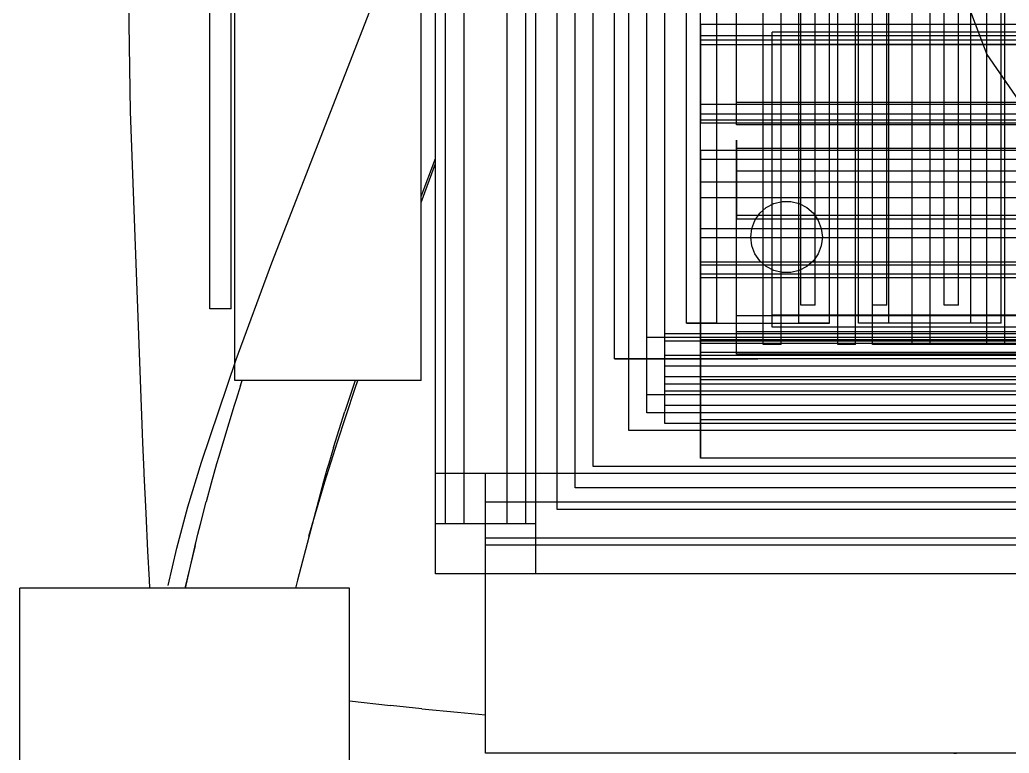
# Model space of a CAD drawing. Header units: millimetres. Extents: x -808 to -5, y -418 to 283.
# Drawn here: x -752.32 to -737.13, y 27.58 to 38.84 of the extents above; entities that cross this region are included whole.
import ezdxf

# ---------------------------------------------------------------- set-up
doc = ezdxf.new("R2010")
doc.units = ezdxf.units.MM
doc.layers.add('HIDDEN', color=8, linetype='Continuous')
doc.layers.add('VISIBLE', color=7, linetype='Continuous')

msp = doc.modelspace()

# ---------------------------------------------------------------- linework, layer by layer
at = {"layer": 'HIDDEN'}
for points in [[(-744.066, 31.32), (-744.066, 56.84)], [(-744.066, 31.32), (-744.066, 56.84)], [(-744.066, 31.32), (-744.066, 56.84)], [(-743.791, 31.65), (-743.791, 56.51)], [(-743.791, 31.65), (-743.791, 56.51)], [(-743.791, 31.65), (-743.791, 56.51)], [(-743.791, 31.65), (-743.791, 56.51)], [(-745.936, 31.1), (-745.936, 56.4)], [(-745.936, 31.1), (-745.936, 56.4)], [(-745.936, 31.1), (-745.936, 56.4)], [(-745.782, 31.1), (-745.782, 56.4)], [(-745.782, 31.1), (-745.782, 56.4)], [(-745.782, 31.1), (-745.782, 56.4)], [(-745.782, 31.1), (-745.782, 56.4)], [(-745.782, 31.1), (-745.782, 56.4)], [(-745.782, 31.1), (-745.782, 56.4)], [(-745.782, 31.1), (-745.782, 56.4)], [(-745.782, 31.1), (-745.782, 56.4)], [(-745.782, 31.1), (-745.782, 56.4)], [(-745.782, 31.1), (-745.782, 56.4)], [(-745.782, 31.1), (-745.782, 56.4)], [(-745.782, 31.1), (-745.782, 56.4)], [(-745.782, 31.1), (-745.782, 56.4)], [(-745.782, 31.1), (-745.782, 56.4)], [(-745.782, 31.1), (-745.782, 56.4)], [(-745.782, 31.1), (-745.782, 56.4)], [(-745.782, 31.1), (-745.782, 56.4)], [(-745.782, 31.1), (-745.782, 56.4)], [(-745.782, 31.1), (-745.782, 56.4)], [(-745.782, 31.1), (-745.782, 56.4)], [(-745.496, 31.1), (-745.496, 56.4)], [(-745.496, 31.1), (-745.496, 56.4)], [(-744.836, 31.1), (-744.836, 56.4)], [(-744.836, 31.1), (-744.836, 56.4)], [(-744.55, 31.1), (-744.55, 56.4)], [(-744.55, 31.1), (-744.55, 56.4)], [(-744.55, 31.1), (-744.55, 56.4)], [(-744.55, 31.1), (-744.55, 56.4)], [(-744.55, 31.1), (-744.55, 56.4)], [(-744.55, 31.1), (-744.55, 56.4)], [(-744.55, 31.1), (-744.55, 56.4)], [(-744.55, 31.1), (-744.55, 56.4)], [(-744.55, 31.1), (-744.55, 56.4)], [(-744.55, 31.1), (-744.55, 56.4)], [(-744.55, 31.1), (-744.55, 56.4)], [(-744.55, 31.1), (-744.55, 56.4)], [(-744.55, 31.1), (-744.55, 56.4)], [(-744.55, 31.1), (-744.55, 56.4)], [(-744.55, 31.1), (-744.55, 56.4)], [(-744.55, 31.1), (-744.55, 56.4)], [(-744.55, 31.1), (-744.55, 56.4)], [(-744.55, 31.1), (-744.55, 56.4)], [(-744.55, 31.1), (-744.55, 56.4)], [(-744.55, 31.1), (-744.55, 56.4)], [(-744.396, 31.1), (-744.396, 56.4)], [(-744.396, 31.1), (-744.396, 56.4)], [(-744.396, 31.1), (-744.396, 56.4)], [(-743.516, 31.98), (-743.516, 56.18)], [(-743.516, 31.98), (-743.516, 56.18)], [(-743.516, 31.98), (-743.516, 56.18)], [(-743.516, 31.98), (-743.516, 56.18)], [(-742.966, 32.53), (-742.966, 55.63)], [(-742.966, 32.53), (-742.966, 55.63)], [(-742.966, 32.53), (-742.966, 55.63)], [(-742.966, 32.53), (-742.966, 55.63)], [(-742.966, 32.53), (-742.966, 55.63)], [(-742.691, 32.805), (-742.691, 55.355)], [(-742.691, 32.805), (-742.691, 55.355)], [(-742.691, 32.805), (-742.691, 55.355)], [(-742.691, 32.805), (-742.691, 55.355)], [(-742.691, 32.805), (-742.691, 55.355)], [(-742.691, 32.805), (-742.691, 55.355)], [(-742.691, 32.805), (-742.691, 55.355)], [(-742.691, 32.805), (-742.691, 55.355)], [(-742.416, 33.08), (-742.416, 55.08)], [(-742.416, 33.08), (-742.416, 55.08)], [(-742.416, 33.08), (-742.416, 55.08)], [(-742.416, 33.08), (-742.416, 55.08)], [(-742.416, 33.355), (-742.416, 54.805)], [(-742.416, 33.355), (-742.416, 54.805)], [(-742.416, 33.355), (-742.416, 54.805)], [(-742.416, 33.355), (-742.416, 54.805)], [(-742.416, 33.355), (-742.416, 54.805)], [(-742.416, 33.355), (-742.416, 54.805)], [(-743.186, 33.63), (-743.186, 54.53)], [(-743.186, 33.63), (-743.186, 54.53)], [(-743.186, 33.63), (-743.186, 54.53)], [(-740.904, 33.85), (-740.904, 54.31)], [(-740.904, 33.85), (-740.904, 54.31)], [(-740.629, 33.85), (-740.629, 54.31)], [(-740.629, 33.85), (-740.629, 54.31)], [(-739.76, 33.85), (-739.76, 54.31)], [(-739.76, 33.85), (-739.76, 54.31)], [(-739.485, 33.85), (-739.485, 54.31)], [(-739.485, 33.85), (-739.485, 54.31)], [(-739.226, 33.85), (-739.226, 54.31)], [(-739.226, 33.85), (-739.226, 54.31)], [(-738.616, 33.85), (-738.616, 54.31)], [(-738.616, 33.85), (-738.616, 54.31)], [(-738.341, 33.85), (-738.341, 54.31)], [(-738.341, 33.85), (-738.341, 54.31)], [(-737.472, 33.85), (-737.472, 54.31)], [(-737.472, 33.85), (-737.472, 54.31)], [(-737.197, 33.85), (-737.197, 54.31)], [(-737.197, 33.85), (-737.197, 54.31)], [(-749.016, 33.3), (-749.016, 54.2)], [(-746.156, 33.3), (-746.156, 54.2)], [(-742.083, 34.18), (-742.083, 53.98)], [(-741.614, 34.18), (-741.614, 53.98)], [(-740.358, 34.18), (-740.358, 53.98)], [(-739.889, 34.18), (-739.889, 53.98)], [(-739.443, 34.18), (-739.443, 53.98)], [(-738.974, 34.18), (-738.974, 53.98)], [(-737.718, 34.18), (-737.718, 53.98)], [(-737.249, 34.18), (-737.249, 53.98)], [(-740.326, 34.455), (-740.326, 53.705)], [(-740.326, 34.455), (-740.326, 53.705)], [(-740.326, 34.455), (-740.326, 53.705)], [(-740.326, 34.455), (-740.326, 53.705)], [(-740.326, 34.455), (-740.326, 53.705)], [(-740.326, 34.455), (-740.326, 53.705)], [(-740.106, 34.455), (-740.106, 53.705)], [(-740.106, 34.455), (-740.106, 53.705)], [(-740.106, 34.455), (-740.106, 53.705)], [(-740.106, 34.455), (-740.106, 53.705)], [(-740.106, 34.455), (-740.106, 53.705)], [(-740.106, 34.455), (-740.106, 53.705)], [(-739.226, 34.455), (-739.226, 53.705)], [(-739.226, 34.455), (-739.226, 53.705)], [(-739.226, 34.455), (-739.226, 53.705)], [(-739.226, 34.455), (-739.226, 53.705)], [(-739.226, 34.455), (-739.226, 53.705)], [(-739.226, 34.455), (-739.226, 53.705)], [(-739.006, 34.455), (-739.006, 53.705)], [(-739.006, 34.455), (-739.006, 53.705)], [(-739.006, 34.455), (-739.006, 53.705)], [(-739.006, 34.455), (-739.006, 53.705)], [(-739.006, 34.455), (-739.006, 53.705)], [(-739.006, 34.455), (-739.006, 53.705)], [(-738.126, 34.455), (-738.126, 53.705)], [(-738.126, 34.455), (-738.126, 53.705)], [(-738.126, 34.455), (-738.126, 53.705)], [(-738.126, 34.455), (-738.126, 53.705)], [(-738.126, 34.455), (-738.126, 53.705)], [(-738.126, 34.455), (-738.126, 53.705)], [(-737.906, 34.455), (-737.906, 53.705)], [(-737.906, 34.455), (-737.906, 53.705)], [(-737.906, 34.455), (-737.906, 53.705)], [(-737.906, 34.455), (-737.906, 53.705)], [(-737.906, 34.455), (-737.906, 53.705)], [(-737.906, 34.455), (-737.906, 53.705)], [(-749.401, 34.4), (-749.401, 53.1)], [(-749.071, 34.4), (-749.071, 53.1)], [(-738.535, 41.105), (-737.472, 38.303)], [(-741.866, 38.765), (-741.866, 40.943)], [(-741.316, 37.566), (-741.316, 40.379)], [(-741.316, 37.566), (-741.316, 40.379)], [(-741.866, 38.59), (-741.866, 40.213)], [(-741.866, 38.59), (-741.866, 40.213)], [(-741.316, 37.221), (-741.316, 40.034)], [(-741.316, 37.221), (-741.316, 40.034)], [(-748.449, 35.105), (-746.644, 39.734)], [(-741.866, 37.537), (-741.866, 39.715)], [(-741.866, 37.387), (-741.866, 39.01)], [(-741.866, 37.387), (-741.866, 39.01)], [(-741.866, 38.765), (-741.866, 37.537)], [(-711.066, 38.765), (-741.866, 38.765)], [(-741.866, 37.387), (-741.866, 38.59)], [(-711.066, 38.59), (-741.866, 38.59)], [(-741.866, 37.387), (-741.866, 38.59)], [(-711.066, 38.59), (-741.866, 38.59)], [(-740.766, 38.456), (-740.766, 38.644)], [(-712.166, 38.644), (-740.766, 38.644)], [(-740.766, 34.304), (-740.766, 38.644)], [(-740.766, 38.456), (-740.766, 38.644)], [(-712.166, 38.644), (-740.766, 38.644)], [(-740.766, 34.304), (-740.766, 38.644)], [(-741.866, 37.295), (-741.866, 38.523)], [(-711.066, 38.523), (-741.866, 38.523)], [(-741.866, 36.345), (-741.866, 38.523)], [(-741.866, 38.453), (-741.866, 37.25)], [(-711.066, 38.453), (-741.866, 38.453)], [(-741.866, 36.83), (-741.866, 38.453)], [(-741.866, 38.453), (-741.866, 37.25)], [(-711.066, 38.453), (-741.866, 38.453)], [(-741.866, 36.83), (-741.866, 38.453)], [(-712.166, 38.456), (-740.766, 38.456)], [(-740.766, 34.116), (-740.766, 38.456)], [(-712.166, 38.456), (-740.766, 38.456)], [(-740.766, 34.116), (-740.766, 38.456)], [(-737.472, 38.303), (-735.77, 35.837)], [(-711.066, 37.537), (-741.866, 37.537)], [(-741.316, 37.221), (-741.316, 37.566)], [(-711.616, 37.566), (-741.316, 37.566)], [(-741.316, 37.221), (-741.316, 37.566)], [(-711.616, 37.566), (-741.316, 37.566)], [(-711.066, 37.387), (-741.866, 37.387)], [(-711.066, 37.387), (-741.866, 37.387)], [(-711.066, 37.295), (-741.866, 37.295)], [(-741.866, 35.117), (-741.866, 37.295)], [(-711.066, 37.25), (-741.866, 37.25)], [(-741.866, 35.627), (-741.866, 37.25)], [(-711.066, 37.25), (-741.866, 37.25)], [(-741.866, 35.627), (-741.866, 37.25)], [(-711.616, 37.221), (-741.316, 37.221)], [(-711.616, 37.221), (-741.316, 37.221)], [(-741.316, 36.985), (-741.316, 36.967)], [(-741.316, 36.967), (-741.316, 36.985)], [(-741.316, 36.985), (-741.316, 36.967)], [(-741.316, 36.967), (-741.316, 36.985)], [(-741.316, 36.985), (-741.316, 36.967)], [(-741.316, 36.967), (-741.316, 36.985)], [(-741.316, 36.985), (-741.316, 36.967)], [(-741.316, 36.967), (-741.316, 36.985)], [(-741.316, 36.985), (-741.316, 36.967)], [(-741.316, 36.967), (-741.316, 36.985)], [(-741.316, 36.985), (-741.316, 36.967)], [(-741.316, 36.967), (-741.316, 36.985)], [(-741.316, 36.985), (-741.316, 36.967)], [(-741.316, 36.967), (-741.316, 36.985)], [(-741.316, 36.985), (-741.316, 36.967)], [(-741.316, 36.967), (-741.316, 36.985)], [(-741.316, 36.985), (-741.316, 36.967)], [(-741.316, 36.967), (-741.316, 36.985)], [(-741.316, 36.967), (-741.316, 36.916)], [(-741.316, 36.916), (-741.316, 36.967)], [(-741.316, 36.967), (-741.316, 36.916)], [(-741.316, 36.916), (-741.316, 36.967)], [(-741.316, 36.967), (-741.316, 36.916)], [(-741.316, 36.916), (-741.316, 36.967)], [(-741.316, 36.967), (-741.316, 36.916)], [(-741.316, 36.916), (-741.316, 36.967)], [(-741.316, 36.967), (-741.316, 36.916)], [(-741.316, 36.916), (-741.316, 36.967)], [(-741.316, 36.967), (-741.316, 36.916)], [(-741.316, 36.916), (-741.316, 36.967)], [(-741.316, 36.967), (-741.316, 36.916)], [(-741.316, 36.916), (-741.316, 36.967)], [(-741.316, 36.967), (-741.316, 36.916)], [(-741.316, 36.916), (-741.316, 36.967)], [(-741.316, 36.967), (-741.316, 36.916)], [(-741.316, 36.916), (-741.316, 36.967)], [(-741.316, 36.916), (-741.316, 36.833)], [(-741.316, 36.833), (-741.316, 36.916)], [(-741.316, 36.916), (-741.316, 36.833)], [(-741.316, 36.833), (-741.316, 36.916)], [(-741.316, 36.916), (-741.316, 36.833)], [(-741.316, 36.833), (-741.316, 36.916)], [(-741.316, 36.916), (-741.316, 36.833)], [(-741.316, 36.833), (-741.316, 36.916)], [(-741.316, 36.916), (-741.316, 36.833)], [(-741.316, 36.833), (-741.316, 36.916)], [(-741.316, 36.916), (-741.316, 36.833)], [(-741.316, 36.833), (-741.316, 36.916)], [(-741.316, 36.916), (-741.316, 36.833)], [(-741.316, 36.833), (-741.316, 36.916)], [(-741.316, 36.916), (-741.316, 36.833)], [(-741.316, 36.833), (-741.316, 36.916)], [(-741.316, 36.916), (-741.316, 36.833)], [(-741.316, 36.833), (-741.316, 36.916)], [(-741.866, 36.83), (-741.866, 35.627)], [(-711.066, 36.83), (-741.866, 36.83)], [(-741.866, 36.83), (-741.866, 35.627)], [(-711.066, 36.83), (-741.866, 36.83)], [(-741.316, 36.514), (-741.316, 36.859)], [(-711.616, 36.859), (-741.316, 36.859)], [(-741.316, 34.046), (-741.316, 36.859)], [(-741.316, 36.514), (-741.316, 36.859)], [(-711.616, 36.859), (-741.316, 36.859)], [(-741.316, 34.046), (-741.316, 36.859)], [(-741.316, 36.833), (-741.316, 36.724)], [(-741.316, 36.724), (-741.316, 36.833)], [(-741.316, 36.833), (-741.316, 36.724)], [(-741.316, 36.724), (-741.316, 36.833)], [(-741.316, 36.833), (-741.316, 36.724)], [(-741.316, 36.724), (-741.316, 36.833)], [(-741.316, 36.833), (-741.316, 36.724)], [(-741.316, 36.724), (-741.316, 36.833)], [(-741.316, 36.833), (-741.316, 36.724)], [(-741.316, 36.724), (-741.316, 36.833)], [(-741.316, 36.833), (-741.316, 36.724)], [(-741.316, 36.724), (-741.316, 36.833)], [(-741.316, 36.833), (-741.316, 36.724)], [(-741.316, 36.724), (-741.316, 36.833)], [(-741.316, 36.833), (-741.316, 36.724)], [(-741.316, 36.724), (-741.316, 36.833)], [(-741.316, 36.833), (-741.316, 36.724)], [(-741.316, 36.724), (-741.316, 36.833)], [(-741.866, 35.49), (-741.866, 36.693)], [(-711.066, 36.693), (-741.866, 36.693)], [(-741.866, 35.07), (-741.866, 36.693)], [(-741.866, 35.49), (-741.866, 36.693)], [(-711.066, 36.693), (-741.866, 36.693)], [(-741.866, 35.07), (-741.866, 36.693)], [(-741.316, 36.724), (-741.316, 36.595)], [(-741.316, 36.595), (-741.316, 36.724)], [(-741.316, 36.724), (-741.316, 36.595)], [(-741.316, 36.595), (-741.316, 36.724)], [(-741.316, 36.724), (-741.316, 36.595)], [(-741.316, 36.595), (-741.316, 36.724)], [(-741.316, 36.724), (-741.316, 36.595)], [(-741.316, 36.595), (-741.316, 36.724)], [(-741.316, 36.724), (-741.316, 36.595)], [(-741.316, 36.595), (-741.316, 36.724)], [(-741.316, 36.724), (-741.316, 36.595)], [(-741.316, 36.595), (-741.316, 36.724)], [(-741.316, 36.724), (-741.316, 36.595)], [(-741.316, 36.595), (-741.316, 36.724)], [(-741.316, 36.724), (-741.316, 36.595)], [(-741.316, 36.595), (-741.316, 36.724)], [(-741.316, 36.724), (-741.316, 36.595)], [(-741.316, 36.595), (-741.316, 36.724)], [(-741.316, 36.595), (-741.316, 36.453)], [(-741.316, 36.453), (-741.316, 36.595)], [(-741.316, 36.595), (-741.316, 36.453)], [(-741.316, 36.453), (-741.316, 36.595)], [(-741.316, 36.595), (-741.316, 36.453)], [(-741.316, 36.453), (-741.316, 36.595)], [(-741.316, 36.595), (-741.316, 36.453)], [(-741.316, 36.453), (-741.316, 36.595)], [(-741.316, 36.595), (-741.316, 36.453)], [(-741.316, 36.453), (-741.316, 36.595)], [(-741.316, 36.595), (-741.316, 36.453)], [(-741.316, 36.453), (-741.316, 36.595)], [(-741.316, 36.595), (-741.316, 36.453)], [(-741.316, 36.453), (-741.316, 36.595)], [(-741.316, 36.595), (-741.316, 36.453)], [(-741.316, 36.453), (-741.316, 36.595)], [(-741.316, 36.595), (-741.316, 36.453)], [(-741.316, 36.453), (-741.316, 36.595)], [(-711.616, 36.514), (-741.316, 36.514)], [(-741.316, 33.701), (-741.316, 36.514)], [(-711.616, 36.514), (-741.316, 36.514)], [(-741.316, 33.701), (-741.316, 36.514)], [(-741.316, 36.453), (-741.316, 36.307)], [(-741.316, 36.307), (-741.316, 36.453)], [(-741.316, 36.453), (-741.316, 36.307)], [(-741.316, 36.307), (-741.316, 36.453)], [(-741.316, 36.453), (-741.316, 36.307)], [(-741.316, 36.307), (-741.316, 36.453)], [(-741.316, 36.453), (-741.316, 36.307)], [(-741.316, 36.307), (-741.316, 36.453)], [(-741.316, 36.453), (-741.316, 36.307)], [(-741.316, 36.307), (-741.316, 36.453)], [(-741.316, 36.453), (-741.316, 36.307)], [(-741.316, 36.307), (-741.316, 36.453)], [(-741.316, 36.453), (-741.316, 36.307)], [(-741.316, 36.307), (-741.316, 36.453)], [(-741.316, 36.453), (-741.316, 36.307)], [(-741.316, 36.307), (-741.316, 36.453)], [(-741.316, 36.453), (-741.316, 36.307)], [(-741.316, 36.307), (-741.316, 36.453)], [(-741.866, 35.117), (-741.866, 36.345)], [(-711.066, 36.345), (-741.866, 36.345)], [(-741.316, 36.307), (-741.316, 36.165)], [(-741.316, 36.165), (-741.316, 36.307)], [(-741.316, 36.307), (-741.316, 36.165)], [(-741.316, 36.165), (-741.316, 36.307)], [(-741.316, 36.307), (-741.316, 36.165)], [(-741.316, 36.165), (-741.316, 36.307)], [(-741.316, 36.307), (-741.316, 36.165)], [(-741.316, 36.165), (-741.316, 36.307)], [(-741.316, 36.307), (-741.316, 36.165)], [(-741.316, 36.165), (-741.316, 36.307)], [(-741.316, 36.307), (-741.316, 36.165)], [(-741.316, 36.165), (-741.316, 36.307)], [(-741.316, 36.307), (-741.316, 36.165)], [(-741.316, 36.165), (-741.316, 36.307)], [(-741.316, 36.307), (-741.316, 36.165)], [(-741.316, 36.165), (-741.316, 36.307)], [(-741.316, 36.307), (-741.316, 36.165)], [(-741.316, 36.165), (-741.316, 36.307)], [(-741.316, 36.165), (-741.316, 36.036)], [(-741.316, 36.036), (-741.316, 36.165)], [(-741.316, 36.165), (-741.316, 36.036)], [(-741.316, 36.036), (-741.316, 36.165)], [(-741.316, 36.165), (-741.316, 36.036)], [(-741.316, 36.036), (-741.316, 36.165)], [(-741.316, 36.165), (-741.316, 36.036)], [(-741.316, 36.036), (-741.316, 36.165)], [(-741.316, 36.165), (-741.316, 36.036)], [(-741.316, 36.036), (-741.316, 36.165)], [(-741.316, 36.165), (-741.316, 36.036)], [(-741.316, 36.036), (-741.316, 36.165)], [(-741.316, 36.165), (-741.316, 36.036)], [(-741.316, 36.036), (-741.316, 36.165)], [(-741.316, 36.165), (-741.316, 36.036)], [(-741.316, 36.036), (-741.316, 36.165)], [(-741.316, 36.165), (-741.316, 36.036)], [(-741.316, 36.036), (-741.316, 36.165)], [(-741.866, 36.103), (-741.866, 34.875)], [(-711.066, 36.103), (-741.866, 36.103)], [(-741.866, 33.925), (-741.866, 36.103)], [(-741.316, 36.036), (-741.316, 35.927)], [(-741.316, 35.927), (-741.316, 36.036)], [(-741.316, 36.036), (-741.316, 35.927)], [(-741.316, 35.927), (-741.316, 36.036)], [(-741.316, 36.036), (-741.316, 35.927)], [(-741.316, 35.927), (-741.316, 36.036)], [(-741.316, 36.036), (-741.316, 35.927)], [(-741.316, 35.927), (-741.316, 36.036)], [(-741.316, 36.036), (-741.316, 35.927)], [(-741.316, 35.927), (-741.316, 36.036)], [(-741.316, 36.036), (-741.316, 35.927)], [(-741.316, 35.927), (-741.316, 36.036)], [(-741.316, 36.036), (-741.316, 35.927)], [(-741.316, 35.927), (-741.316, 36.036)], [(-741.316, 36.036), (-741.316, 35.927)], [(-741.316, 35.927), (-741.316, 36.036)], [(-741.316, 36.036), (-741.316, 35.927)], [(-741.316, 35.927), (-741.316, 36.036)], [(-740.859, 35.953), (-740.741, 36.014)], [(-740.859, 35.953), (-740.741, 36.014)], [(-740.741, 36.014), (-740.612, 36.046)], [(-740.741, 36.014), (-740.612, 36.046)], [(-740.612, 36.046), (-740.48, 36.046)], [(-740.612, 36.046), (-740.48, 36.046)], [(-740.48, 36.046), (-740.351, 36.014)], [(-740.48, 36.046), (-740.351, 36.014)], [(-740.351, 36.014), (-740.234, 35.953)], [(-740.351, 36.014), (-740.234, 35.953)], [(-741.316, 35.927), (-741.316, 35.844)], [(-741.316, 35.844), (-741.316, 35.927)], [(-741.316, 35.927), (-741.316, 35.844)], [(-741.316, 35.844), (-741.316, 35.927)], [(-741.316, 35.927), (-741.316, 35.844)], [(-741.316, 35.844), (-741.316, 35.927)], [(-741.316, 35.927), (-741.316, 35.844)], [(-741.316, 35.844), (-741.316, 35.927)], [(-741.316, 35.927), (-741.316, 35.844)], [(-741.316, 35.844), (-741.316, 35.927)], [(-741.316, 35.927), (-741.316, 35.844)], [(-741.316, 35.844), (-741.316, 35.927)], [(-741.316, 35.927), (-741.316, 35.844)], [(-741.316, 35.844), (-741.316, 35.927)], [(-741.316, 35.927), (-741.316, 35.844)], [(-741.316, 35.844), (-741.316, 35.927)], [(-741.316, 35.927), (-741.316, 35.844)], [(-741.316, 35.844), (-741.316, 35.927)], [(-741.316, 35.844), (-741.316, 35.793)], [(-741.316, 35.793), (-741.316, 35.844)], [(-741.316, 35.844), (-741.316, 35.793)], [(-741.316, 35.793), (-741.316, 35.844)], [(-741.316, 35.844), (-741.316, 35.793)], [(-741.316, 35.793), (-741.316, 35.844)], [(-741.316, 35.844), (-741.316, 35.793)], [(-741.316, 35.793), (-741.316, 35.844)], [(-741.316, 35.844), (-741.316, 35.793)], [(-741.316, 35.793), (-741.316, 35.844)], [(-741.316, 35.844), (-741.316, 35.793)], [(-741.316, 35.793), (-741.316, 35.844)], [(-741.316, 35.844), (-741.316, 35.793)], [(-741.316, 35.793), (-741.316, 35.844)], [(-741.316, 35.844), (-741.316, 35.793)], [(-741.316, 35.793), (-741.316, 35.844)], [(-741.316, 35.844), (-741.316, 35.793)], [(-741.316, 35.793), (-741.316, 35.844)], [(-741.033, 35.756), (-740.958, 35.865)], [(-741.033, 35.756), (-740.958, 35.865)], [(-740.958, 35.865), (-740.859, 35.953)], [(-740.958, 35.865), (-740.859, 35.953)], [(-740.234, 35.953), (-740.134, 35.865)], [(-740.234, 35.953), (-740.134, 35.865)], [(-740.134, 35.865), (-740.059, 35.756)], [(-740.134, 35.865), (-740.059, 35.756)], [(-711.616, 35.83), (-741.316, 35.83)], [(-741.316, 34.29), (-741.316, 35.83)], [(-711.616, 35.83), (-741.316, 35.83)], [(-741.316, 34.29), (-741.316, 35.83)], [(-741.316, 35.793), (-741.316, 35.775)], [(-741.316, 35.775), (-741.316, 35.793)], [(-741.316, 35.793), (-741.316, 35.775)], [(-741.316, 35.775), (-741.316, 35.793)], [(-741.316, 35.793), (-741.316, 35.775)], [(-741.316, 35.775), (-741.316, 35.793)], [(-741.316, 35.793), (-741.316, 35.775)], [(-741.316, 35.775), (-741.316, 35.793)], [(-741.316, 35.793), (-741.316, 35.775)], [(-741.316, 35.775), (-741.316, 35.793)], [(-741.316, 35.793), (-741.316, 35.775)], [(-741.316, 35.775), (-741.316, 35.793)], [(-741.316, 35.793), (-741.316, 35.775)], [(-741.316, 35.775), (-741.316, 35.793)], [(-741.316, 35.793), (-741.316, 35.775)], [(-741.316, 35.775), (-741.316, 35.793)], [(-741.316, 35.793), (-741.316, 35.775)], [(-741.316, 35.775), (-741.316, 35.793)], [(-711.616, 35.775), (-741.316, 35.775)], [(-711.616, 35.775), (-741.316, 35.775)], [(-711.616, 35.775), (-741.316, 35.775)], [(-711.616, 35.775), (-741.316, 35.775)], [(-711.616, 35.775), (-741.316, 35.775)], [(-711.616, 35.775), (-741.316, 35.775)], [(-711.616, 35.775), (-741.316, 35.775)], [(-711.616, 35.775), (-741.316, 35.775)], [(-711.616, 35.775), (-741.316, 35.775)], [(-741.08, 35.632), (-741.033, 35.756)], [(-741.08, 35.632), (-741.033, 35.756)], [(-740.059, 35.756), (-740.012, 35.632)], [(-740.059, 35.756), (-740.012, 35.632)], [(-711.066, 35.627), (-741.866, 35.627)], [(-711.066, 35.627), (-741.866, 35.627)], [(-741.096, 35.5), (-741.08, 35.632)], [(-741.096, 35.5), (-741.08, 35.632)], [(-740.012, 35.632), (-739.996, 35.5)], [(-740.012, 35.632), (-739.996, 35.5)], [(-711.066, 35.49), (-741.866, 35.49)], [(-741.866, 33.867), (-741.866, 35.49)], [(-711.066, 35.49), (-741.866, 35.49)], [(-741.866, 33.867), (-741.866, 35.49)], [(-741.08, 35.368), (-741.096, 35.5)], [(-741.08, 35.368), (-741.096, 35.5)], [(-739.996, 35.5), (-740.012, 35.368)], [(-739.996, 35.5), (-740.012, 35.368)], [(-741.033, 35.244), (-741.08, 35.368)], [(-741.033, 35.244), (-741.08, 35.368)], [(-740.958, 35.135), (-741.033, 35.244)], [(-740.958, 35.135), (-741.033, 35.244)], [(-740.059, 35.244), (-740.134, 35.135)], [(-740.059, 35.244), (-740.134, 35.135)], [(-740.012, 35.368), (-740.059, 35.244)], [(-740.012, 35.368), (-740.059, 35.244)], [(-748.993, 33.622), (-748.449, 35.105)], [(-711.066, 35.117), (-741.866, 35.117)], [(-740.859, 35.047), (-740.958, 35.135)], [(-740.859, 35.047), (-740.958, 35.135)], [(-740.134, 35.135), (-740.234, 35.047)], [(-740.134, 35.135), (-740.234, 35.047)], [(-741.866, 33.867), (-741.866, 35.07)], [(-711.066, 35.07), (-741.866, 35.07)], [(-741.866, 33.867), (-741.866, 35.07)], [(-711.066, 35.07), (-741.866, 35.07)], [(-740.741, 34.986), (-740.859, 35.047)], [(-740.741, 34.986), (-740.859, 35.047)], [(-740.612, 34.954), (-740.741, 34.986)], [(-740.612, 34.954), (-740.741, 34.986)], [(-740.48, 34.954), (-740.612, 34.954)], [(-740.48, 34.954), (-740.612, 34.954)], [(-740.351, 34.986), (-740.48, 34.954)], [(-740.351, 34.986), (-740.48, 34.954)], [(-740.234, 35.047), (-740.351, 34.986)], [(-740.234, 35.047), (-740.351, 34.986)], [(-741.866, 34.933), (-741.866, 33.73)], [(-711.066, 34.933), (-741.866, 34.933)], [(-741.866, 33.31), (-741.866, 34.933)], [(-741.866, 34.933), (-741.866, 33.73)], [(-711.066, 34.933), (-741.866, 34.933)], [(-741.866, 33.31), (-741.866, 34.933)], [(-711.066, 34.875), (-741.866, 34.875)], [(-741.866, 32.697), (-741.866, 34.875)], [(-749.071, 34.4), (-749.401, 34.4)], [(-740.106, 34.455), (-740.326, 34.455)], [(-740.106, 34.455), (-740.326, 34.455)], [(-740.106, 34.455), (-740.326, 34.455)], [(-740.106, 34.455), (-740.326, 34.455)], [(-740.106, 34.455), (-740.326, 34.455)], [(-740.106, 34.455), (-740.326, 34.455)], [(-739.006, 34.455), (-739.226, 34.455)], [(-739.006, 34.455), (-739.226, 34.455)], [(-739.006, 34.455), (-739.226, 34.455)], [(-739.006, 34.455), (-739.226, 34.455)], [(-739.006, 34.455), (-739.226, 34.455)], [(-739.006, 34.455), (-739.226, 34.455)], [(-737.906, 34.455), (-738.126, 34.455)], [(-737.906, 34.455), (-738.126, 34.455)], [(-737.906, 34.455), (-738.126, 34.455)], [(-737.906, 34.455), (-738.126, 34.455)], [(-737.906, 34.455), (-738.126, 34.455)], [(-737.906, 34.455), (-738.126, 34.455)], [(-742.083, 34.18), (-740.358, 34.18)], [(-741.614, 34.18), (-742.083, 34.18)], [(-741.614, 34.18), (-739.889, 34.18)], [(-711.616, 34.29), (-741.316, 34.29)], [(-711.616, 34.29), (-741.316, 34.29)], [(-740.766, 34.116), (-740.766, 34.304)], [(-712.166, 34.304), (-740.766, 34.304)], [(-740.766, 34.116), (-740.766, 34.304)], [(-712.166, 34.304), (-740.766, 34.304)], [(-739.889, 34.18), (-740.358, 34.18)], [(-737.718, 34.18), (-739.443, 34.18)], [(-738.974, 34.18), (-739.443, 34.18)], [(-737.249, 34.18), (-738.974, 34.18)], [(-737.249, 34.18), (-737.718, 34.18)], [(-741.316, 33.701), (-741.316, 34.046)], [(-711.616, 34.046), (-741.316, 34.046)], [(-741.316, 33.701), (-741.316, 34.046)], [(-711.616, 34.046), (-741.316, 34.046)], [(-712.166, 34.116), (-740.766, 34.116)], [(-712.166, 34.116), (-740.766, 34.116)], [(-710.241, 33.96), (-742.691, 33.96)], [(-742.691, 33.08), (-742.691, 33.96)], [(-710.241, 33.96), (-742.691, 33.96)], [(-742.691, 33.08), (-742.691, 33.96)], [(-710.516, 34.015), (-742.416, 34.015)], [(-742.416, 33.245), (-742.416, 34.015)], [(-710.516, 34.015), (-742.416, 34.015)], [(-742.416, 33.245), (-742.416, 34.015)], [(-710.516, 33.905), (-742.416, 33.905)], [(-742.416, 33.135), (-742.416, 33.905)], [(-710.516, 33.905), (-742.416, 33.905)], [(-742.416, 33.135), (-742.416, 33.905)], [(-741.866, 33.925), (-741.866, 32.697)], [(-711.066, 33.925), (-741.866, 33.925)], [(-711.066, 33.867), (-741.866, 33.867)], [(-711.066, 33.867), (-741.866, 33.867)], [(-711.066, 33.73), (-741.866, 33.73)], [(-741.866, 32.107), (-741.866, 33.73)], [(-711.066, 33.73), (-741.866, 33.73)], [(-741.866, 32.107), (-741.866, 33.73)], [(-740.629, 33.85), (-740.904, 33.85)], [(-740.629, 33.85), (-740.904, 33.85)], [(-739.485, 33.85), (-739.76, 33.85)], [(-739.485, 33.85), (-739.76, 33.85)], [(-736.806, 33.85), (-739.226, 33.85)], [(-736.806, 33.85), (-739.226, 33.85)], [(-738.341, 33.85), (-738.616, 33.85)], [(-738.341, 33.85), (-738.616, 33.85)], [(-737.197, 33.85), (-737.472, 33.85)], [(-737.197, 33.85), (-737.472, 33.85)], [(-749.527, 32.047), (-748.993, 33.622)], [(-743.154, 33.63), (-743.186, 33.63)], [(-743.186, 33.63), (-743.154, 33.63)], [(-743.154, 33.63), (-743.186, 33.63)], [(-743.186, 33.63), (-743.154, 33.63)], [(-743.154, 33.63), (-743.186, 33.63)], [(-743.186, 33.63), (-743.154, 33.63)], [(-743.06, 33.63), (-743.154, 33.63)], [(-743.154, 33.63), (-743.06, 33.63)], [(-743.06, 33.63), (-743.154, 33.63)], [(-743.154, 33.63), (-743.06, 33.63)], [(-743.06, 33.63), (-743.154, 33.63)], [(-743.154, 33.63), (-743.06, 33.63)], [(-742.909, 33.63), (-743.06, 33.63)], [(-743.06, 33.63), (-742.909, 33.63)], [(-742.909, 33.63), (-743.06, 33.63)], [(-743.06, 33.63), (-742.909, 33.63)], [(-742.909, 33.63), (-743.06, 33.63)], [(-743.06, 33.63), (-742.909, 33.63)], [(-742.711, 33.63), (-742.909, 33.63)], [(-742.909, 33.63), (-742.711, 33.63)], [(-742.711, 33.63), (-742.909, 33.63)], [(-742.909, 33.63), (-742.711, 33.63)], [(-742.711, 33.63), (-742.909, 33.63)], [(-742.909, 33.63), (-742.711, 33.63)], [(-742.476, 33.63), (-742.711, 33.63)], [(-742.711, 33.63), (-742.476, 33.63)], [(-742.476, 33.63), (-742.711, 33.63)], [(-742.711, 33.63), (-742.476, 33.63)], [(-742.476, 33.63), (-742.711, 33.63)], [(-742.711, 33.63), (-742.476, 33.63)], [(-742.219, 33.63), (-742.476, 33.63)], [(-742.476, 33.63), (-742.219, 33.63)], [(-742.219, 33.63), (-742.476, 33.63)], [(-742.476, 33.63), (-742.219, 33.63)], [(-742.219, 33.63), (-742.476, 33.63)], [(-742.476, 33.63), (-742.219, 33.63)], [(-710.516, 33.685), (-742.416, 33.685)], [(-742.416, 32.915), (-742.416, 33.685)], [(-710.516, 33.685), (-742.416, 33.685)], [(-742.416, 32.915), (-742.416, 33.685)], [(-741.954, 33.63), (-742.219, 33.63)], [(-742.219, 33.63), (-741.954, 33.63)], [(-741.954, 33.63), (-742.219, 33.63)], [(-742.219, 33.63), (-741.954, 33.63)], [(-741.954, 33.63), (-742.219, 33.63)], [(-742.219, 33.63), (-741.954, 33.63)], [(-741.696, 33.63), (-741.954, 33.63)], [(-741.954, 33.63), (-741.696, 33.63)], [(-741.696, 33.63), (-741.954, 33.63)], [(-741.954, 33.63), (-741.696, 33.63)], [(-741.696, 33.63), (-741.954, 33.63)], [(-741.954, 33.63), (-741.696, 33.63)], [(-711.066, 33.63), (-741.866, 33.63)], [(-741.866, 32.53), (-741.866, 33.63)], [(-711.066, 33.63), (-741.866, 33.63)], [(-741.866, 32.53), (-741.866, 33.63)], [(-711.066, 33.63), (-741.866, 33.63)], [(-741.866, 32.53), (-741.866, 33.63)], [(-711.066, 33.63), (-741.866, 33.63)], [(-741.866, 32.53), (-741.866, 33.63)], [(-741.461, 33.63), (-741.696, 33.63)], [(-741.696, 33.63), (-741.461, 33.63)], [(-741.461, 33.63), (-741.696, 33.63)], [(-741.696, 33.63), (-741.461, 33.63)], [(-741.461, 33.63), (-741.696, 33.63)], [(-741.696, 33.63), (-741.461, 33.63)], [(-741.263, 33.63), (-741.461, 33.63)], [(-741.461, 33.63), (-741.263, 33.63)], [(-741.263, 33.63), (-741.461, 33.63)], [(-741.461, 33.63), (-741.263, 33.63)], [(-741.263, 33.63), (-741.461, 33.63)], [(-741.461, 33.63), (-741.263, 33.63)], [(-711.616, 33.701), (-741.316, 33.701)], [(-711.616, 33.701), (-741.316, 33.701)], [(-741.112, 33.63), (-741.263, 33.63)], [(-741.263, 33.63), (-741.112, 33.63)], [(-741.112, 33.63), (-741.263, 33.63)], [(-741.263, 33.63), (-741.112, 33.63)], [(-741.112, 33.63), (-741.263, 33.63)], [(-741.263, 33.63), (-741.112, 33.63)], [(-741.018, 33.63), (-741.112, 33.63)], [(-741.112, 33.63), (-741.018, 33.63)], [(-741.018, 33.63), (-741.112, 33.63)], [(-741.112, 33.63), (-741.018, 33.63)], [(-741.018, 33.63), (-741.112, 33.63)], [(-741.112, 33.63), (-741.018, 33.63)], [(-740.986, 33.63), (-741.018, 33.63)], [(-741.018, 33.63), (-740.986, 33.63)], [(-740.986, 33.63), (-741.018, 33.63)], [(-741.018, 33.63), (-740.986, 33.63)], [(-740.986, 33.63), (-741.018, 33.63)], [(-741.018, 33.63), (-740.986, 33.63)], [(-710.516, 33.52), (-742.416, 33.52)], [(-742.416, 32.64), (-742.416, 33.52)], [(-710.516, 33.52), (-742.416, 33.52)], [(-742.416, 32.64), (-742.416, 33.52)], [(-710.516, 33.52), (-742.416, 33.52)], [(-742.416, 32.64), (-742.416, 33.52)], [(-710.516, 33.52), (-742.416, 33.52)], [(-742.416, 32.64), (-742.416, 33.52)], [(-710.516, 33.52), (-742.416, 33.52)], [(-742.416, 32.64), (-742.416, 33.52)], [(-710.516, 33.52), (-742.416, 33.52)], [(-742.416, 32.64), (-742.416, 33.52)], [(-746.156, 33.3), (-749.016, 33.3)], [(-710.516, 33.355), (-742.416, 33.355)], [(-710.516, 33.355), (-742.416, 33.355)], [(-710.516, 33.355), (-742.416, 33.355)], [(-710.516, 33.355), (-742.416, 33.355)], [(-710.516, 33.355), (-742.416, 33.355)], [(-710.516, 33.355), (-742.416, 33.355)], [(-741.866, 33.31), (-741.866, 32.107)], [(-711.066, 33.31), (-741.866, 33.31)], [(-741.866, 33.31), (-741.866, 32.107)], [(-711.066, 33.31), (-741.866, 33.31)], [(-710.516, 33.245), (-742.416, 33.245)], [(-710.516, 33.245), (-742.416, 33.245)], [(-710.516, 33.135), (-742.416, 33.135)], [(-710.516, 33.135), (-742.416, 33.135)], [(-710.241, 33.08), (-742.691, 33.08)], [(-710.241, 33.08), (-742.691, 33.08)], [(-710.516, 33.08), (-742.416, 33.08)], [(-710.516, 33.08), (-742.416, 33.08)], [(-710.516, 33.08), (-742.416, 33.08)], [(-710.516, 33.08), (-742.416, 33.08)], [(-710.516, 32.915), (-742.416, 32.915)], [(-710.516, 32.915), (-742.416, 32.915)], [(-710.241, 32.805), (-742.691, 32.805)], [(-710.241, 32.805), (-742.691, 32.805)], [(-710.241, 32.805), (-742.691, 32.805)], [(-710.241, 32.805), (-742.691, 32.805)], [(-710.241, 32.805), (-742.691, 32.805)], [(-710.241, 32.805), (-742.691, 32.805)], [(-710.241, 32.805), (-742.691, 32.805)], [(-710.241, 32.805), (-742.691, 32.805)], [(-711.066, 32.697), (-741.866, 32.697)], [(-709.966, 32.53), (-742.966, 32.53)], [(-709.966, 32.53), (-742.966, 32.53)], [(-709.966, 32.53), (-742.966, 32.53)], [(-709.966, 32.53), (-742.966, 32.53)], [(-709.966, 32.53), (-742.966, 32.53)], [(-710.516, 32.64), (-742.416, 32.64)], [(-710.516, 32.64), (-742.416, 32.64)], [(-710.516, 32.64), (-742.416, 32.64)], [(-710.516, 32.64), (-742.416, 32.64)], [(-710.516, 32.64), (-742.416, 32.64)], [(-710.516, 32.64), (-742.416, 32.64)], [(-711.066, 32.53), (-741.866, 32.53)], [(-711.066, 32.53), (-741.866, 32.53)], [(-711.066, 32.53), (-741.866, 32.53)], [(-711.066, 32.53), (-741.866, 32.53)], [(-711.066, 32.107), (-741.866, 32.107)], [(-711.066, 32.107), (-741.866, 32.107)], [(-749.736, 31.361), (-749.527, 32.047)], [(-709.416, 31.98), (-743.516, 31.98)], [(-709.416, 31.98), (-743.516, 31.98)], [(-709.416, 31.98), (-743.516, 31.98)], [(-709.416, 31.98), (-743.516, 31.98)], [(-744.396, 31.87), (-745.936, 31.87)], [(-745.936, 31.1), (-745.936, 31.87)], [(-744.396, 31.87), (-745.936, 31.87)], [(-745.936, 30.33), (-745.936, 31.87)], [(-707.766, 31.87), (-745.166, 31.87)], [(-745.166, 30.33), (-745.166, 31.87)], [(-707.766, 31.87), (-745.166, 31.87)], [(-745.166, 30.33), (-745.166, 31.87)], [(-707.766, 31.87), (-745.166, 31.87)], [(-745.166, 30.33), (-745.166, 31.87)], [(-744.396, 30.33), (-744.396, 31.87)], [(-744.396, 30.33), (-744.396, 31.87)], [(-708.866, 31.87), (-744.066, 31.87)], [(-709.141, 31.65), (-743.791, 31.65)], [(-709.141, 31.65), (-743.791, 31.65)], [(-709.141, 31.65), (-743.791, 31.65)], [(-709.141, 31.65), (-743.791, 31.65)], [(-749.907, 30.725), (-749.736, 31.361)], [(-707.766, 31.43), (-745.166, 31.43)], [(-745.166, 30.77), (-745.166, 31.43)], [(-707.766, 31.43), (-745.166, 31.43)], [(-745.166, 30.77), (-745.166, 31.43)], [(-708.866, 31.32), (-744.066, 31.32)], [(-708.866, 31.32), (-744.066, 31.32)], [(-708.866, 31.32), (-744.066, 31.32)], [(-744.396, 31.1), (-745.936, 31.1)], [(-744.396, 31.1), (-745.936, 31.1)], [(-744.396, 31.1), (-745.936, 31.1)], [(-744.55, 31.1), (-745.782, 31.1)], [(-744.55, 31.1), (-745.782, 31.1)], [(-744.55, 31.1), (-745.782, 31.1)], [(-744.55, 31.1), (-745.782, 31.1)], [(-744.55, 31.1), (-745.782, 31.1)], [(-744.55, 31.1), (-745.782, 31.1)], [(-744.55, 31.1), (-745.782, 31.1)], [(-744.55, 31.1), (-745.782, 31.1)], [(-744.55, 31.1), (-745.782, 31.1)], [(-744.55, 31.1), (-745.782, 31.1)], [(-744.55, 31.1), (-745.782, 31.1)], [(-744.55, 31.1), (-745.782, 31.1)], [(-744.55, 31.1), (-745.782, 31.1)], [(-744.55, 31.1), (-745.782, 31.1)], [(-744.55, 31.1), (-745.782, 31.1)], [(-744.55, 31.1), (-745.782, 31.1)], [(-744.55, 31.1), (-745.782, 31.1)], [(-744.55, 31.1), (-745.782, 31.1)], [(-744.55, 31.1), (-745.782, 31.1)], [(-744.55, 31.1), (-745.782, 31.1)], [(-744.836, 31.1), (-745.496, 31.1)], [(-744.836, 31.1), (-745.496, 31.1)], [(-707.766, 30.88), (-745.166, 30.88)], [(-745.166, 30.33), (-745.166, 30.88)], [(-707.766, 30.88), (-745.166, 30.88)], [(-745.166, 27.58), (-745.166, 30.88)], [(-750.038, 30.155), (-749.907, 30.725)], [(-707.766, 30.77), (-745.166, 30.77)], [(-707.766, 30.77), (-745.166, 30.77)], [(-744.396, 30.33), (-745.936, 30.33)], [(-744.396, 30.33), (-745.166, 30.33)], [(-707.766, 30.33), (-745.166, 30.33)], [(-707.766, 30.33), (-745.166, 30.33)], [(-707.766, 30.33), (-745.166, 30.33)], [(-747.256, 30.11), (-752.316, 30.11)], [(-752.316, 19.99), (-752.316, 30.11)], [(-747.256, 19.99), (-747.256, 30.11)], [(-707.766, 27.58), (-745.166, 27.58)]]:
    msp.add_lwpolyline(points, dxfattribs=at)
at = {"layer": 'VISIBLE'}
for points in [[(-744.066, 31.32), (-744.066, 56.84)], [(-745.936, 31.1), (-745.936, 56.4)], [(-744.396, 31.1), (-744.396, 56.4)], [(-742.966, 32.53), (-742.966, 55.63)], [(-749.016, 33.3), (-749.016, 54.2)], [(-746.156, 33.3), (-746.156, 54.2)], [(-749.401, 34.4), (-749.401, 53.1)], [(-749.071, 34.4), (-749.071, 53.1)], [(-750.617, 37.43), (-750.694, 42.494)], [(-750.433, 32.487), (-750.617, 37.43)], [(-746.156, 36.124), (-745.936, 36.707)], [(-746.156, 36.032), (-745.936, 36.63)], [(-749.071, 34.4), (-749.401, 34.4)], [(-746.156, 33.3), (-749.016, 33.3)], [(-748.928, 33.223), (-748.904, 33.3)], [(-747.167, 33.3), (-747.324, 32.824)], [(-747.168, 33.183), (-747.128, 33.3)], [(-748.928, 33.223), (-748.997, 33.008)], [(-747.444, 32.342), (-747.168, 33.183)], [(-748.997, 33.008), (-749.026, 32.916)], [(-749.026, 32.916), (-749.176, 32.426)], [(-747.498, 32.272), (-747.324, 32.824)], [(-709.966, 32.53), (-742.966, 32.53)], [(-750.426, 32.343), (-750.433, 32.487)], [(-749.176, 32.426), (-749.262, 32.134)], [(-750.406, 31.899), (-750.426, 32.343)], [(-747.633, 31.741), (-747.444, 32.342)], [(-747.498, 32.272), (-747.573, 32.027)], [(-749.262, 32.134), (-749.295, 32.019)], [(-750.405, 31.868), (-750.406, 31.899)], [(-749.295, 32.019), (-749.378, 31.721)], [(-747.601, 31.935), (-747.655, 31.75)], [(-747.573, 32.027), (-747.601, 31.935)], [(-750.376, 31.261), (-750.405, 31.868)], [(-747.655, 31.75), (-748.054, 30.236)], [(-744.066, 31.87), (-745.166, 31.87)], [(-745.166, 30.33), (-745.166, 31.87)], [(-749.378, 31.721), (-749.454, 31.439)], [(-747.877, 30.908), (-747.633, 31.741)], [(-749.544, 31.092), (-749.454, 31.439)], [(-708.866, 31.32), (-744.066, 31.32)], [(-750.348, 30.679), (-750.376, 31.261)], [(-749.582, 30.938), (-749.544, 31.092)], [(-745.936, 30.33), (-745.936, 31.1)], [(-744.396, 31.1), (-745.936, 31.1)], [(-749.662, 30.606), (-749.582, 30.938)], [(-749.624, 30.768), (-749.783, 30.11)], [(-749.624, 30.768), (-749.612, 30.813)], [(-750.326, 30.238), (-750.348, 30.679)], [(-749.772, 30.11), (-749.662, 30.606)], [(-750.319, 30.11), (-750.326, 30.238)], [(-748.054, 30.236), (-748.083, 30.11)], [(-745.166, 30.33), (-745.936, 30.33)], [(-707.766, 30.33), (-745.166, 30.33)], [(-745.166, 27.58), (-745.166, 30.33)], [(-747.256, 30.11), (-752.316, 30.11)], [(-752.316, 19.99), (-752.316, 30.11)], [(-747.256, 19.99), (-747.256, 30.11)], [(-747.256, 28.381), (-746.628, 28.311)], [(-746.143, 28.261), (-746.628, 28.311)], [(-746.143, 28.261), (-745.597, 28.206)], [(-745.597, 28.206), (-745.166, 28.165)], [(-707.766, 27.58), (-745.166, 27.58)], [(-737.979, 27.58), (-737.937, 27.577)]]:
    msp.add_lwpolyline(points, dxfattribs=at)

doc.saveas('drawing.dxf')
